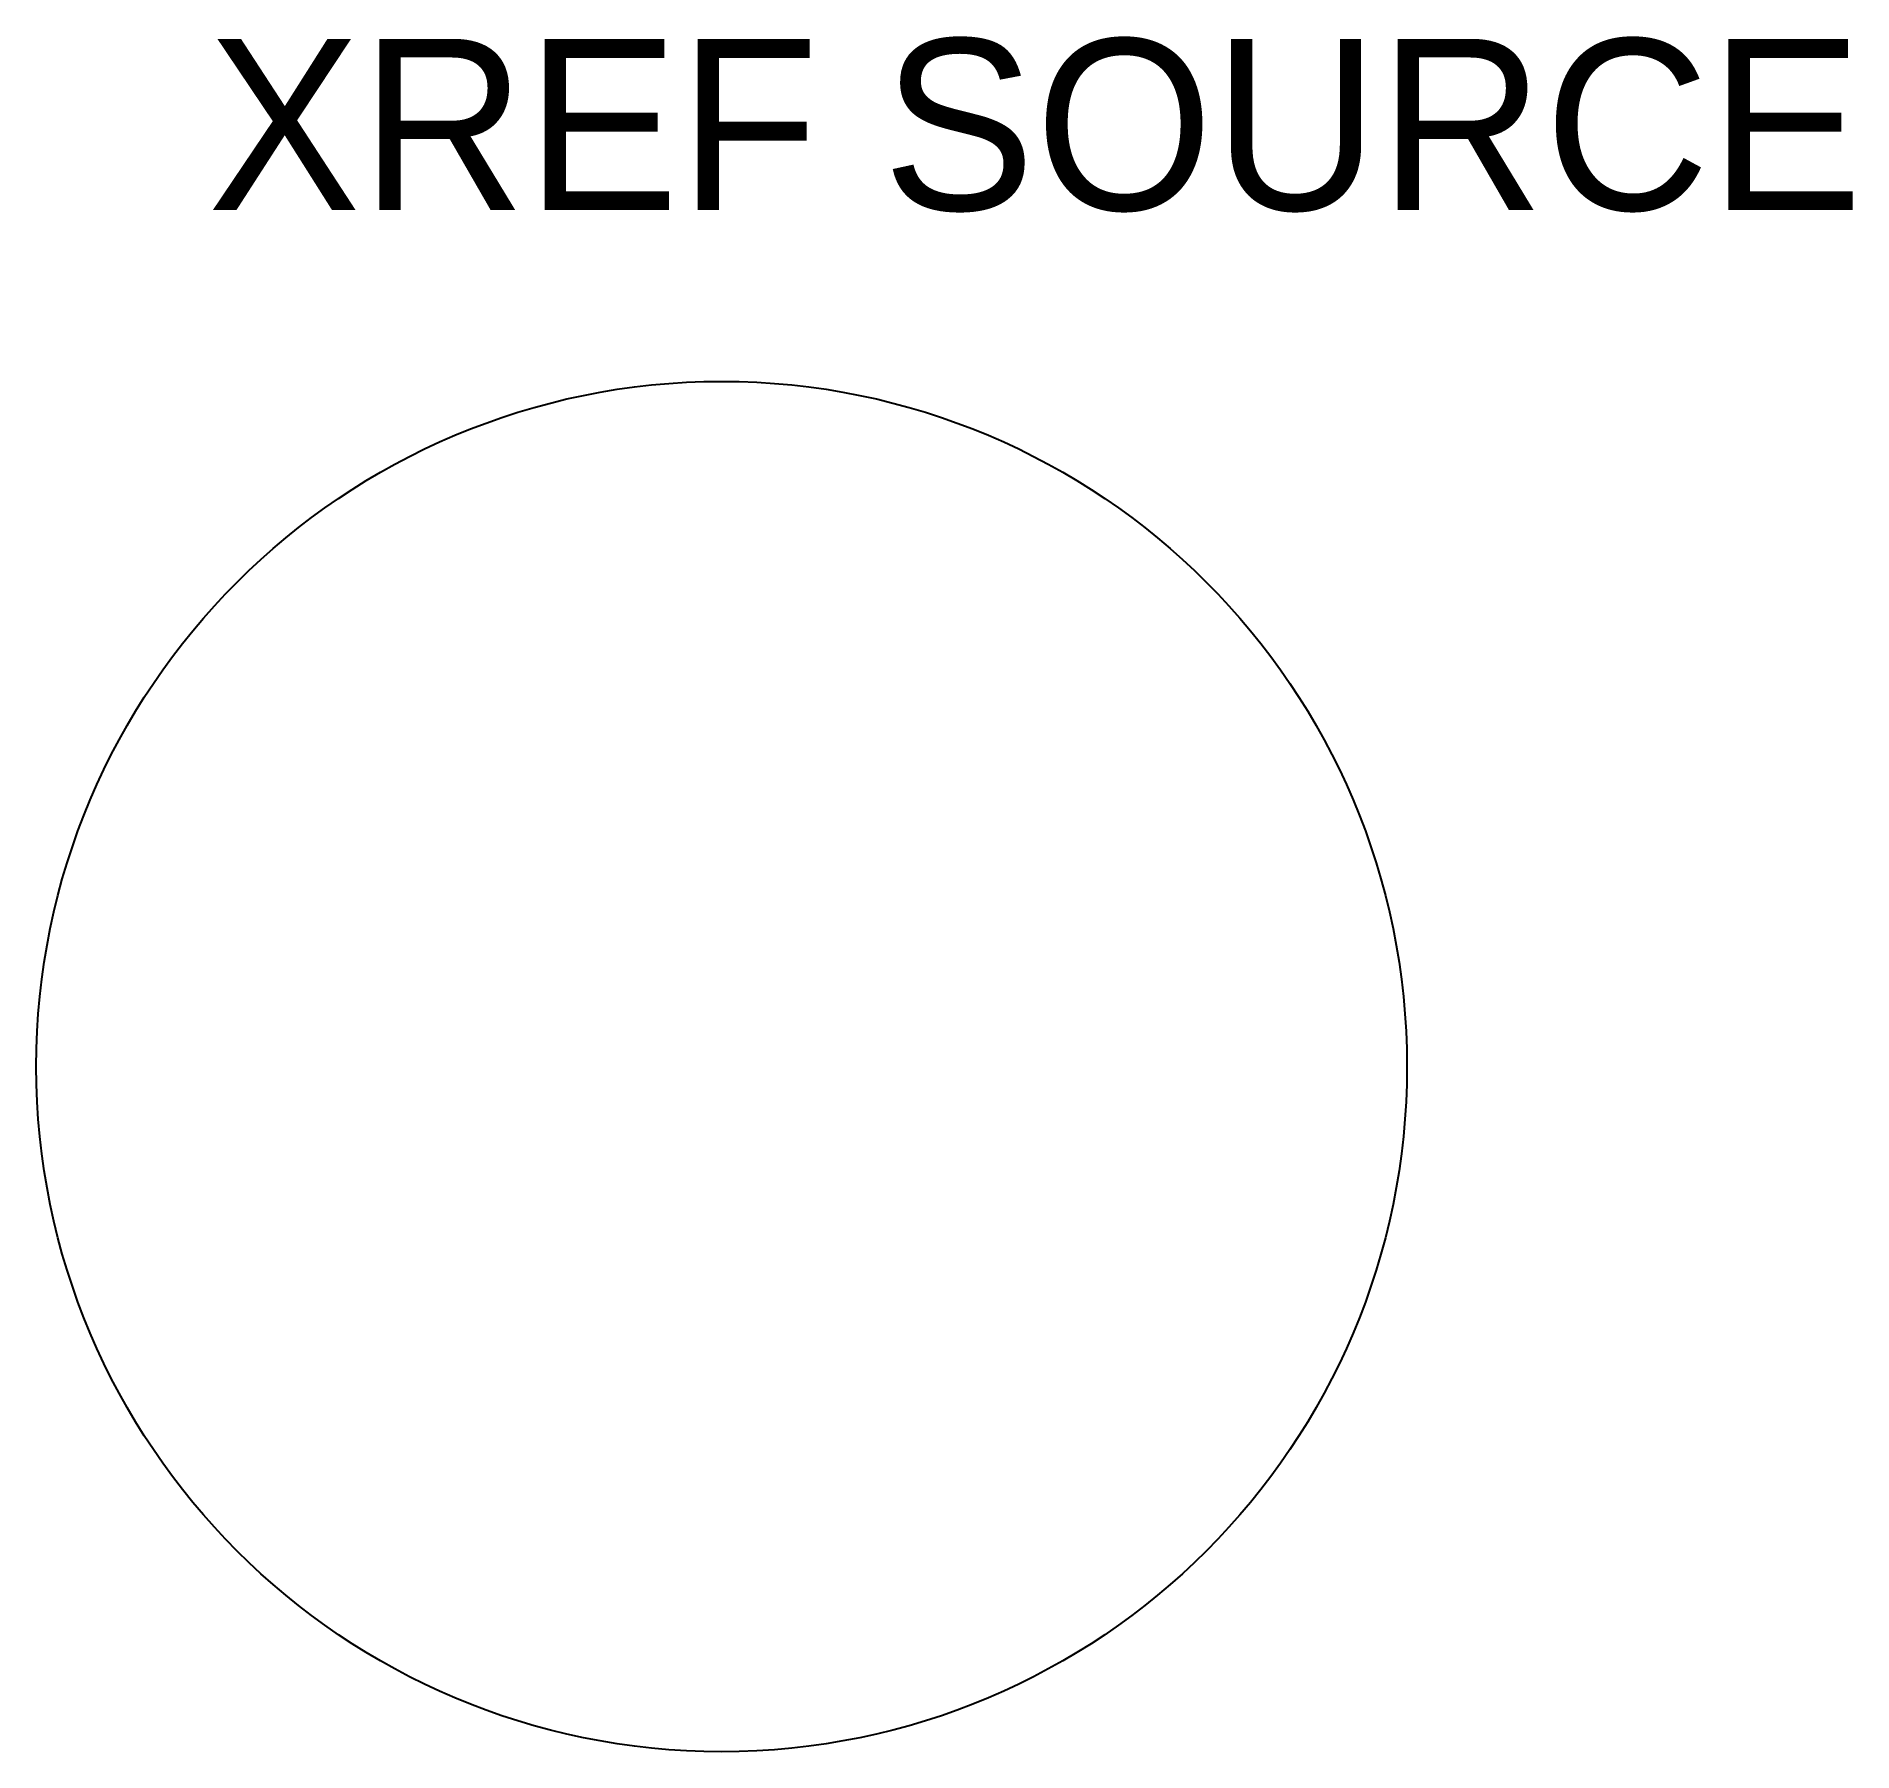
# Model space of a CAD drawing. Header units: inches. Extents: x -20 to 33, y -20 to 30.1.
import ezdxf

# ---------------------------------------------------------------- set-up
doc = ezdxf.new("R2010")
doc.units = ezdxf.units.IN
doc.header["$MEASUREMENT"] = 0

msp = doc.modelspace()

# ---------------------------------------------------------------- linework, layer by layer
msp.add_circle((0, 0), 20)

# ---------------------------------------------------------------- texts
msp.add_text('XREF SOURCE', height=5).set_placement((-15, 25))

doc.saveas('drawing.dxf')
